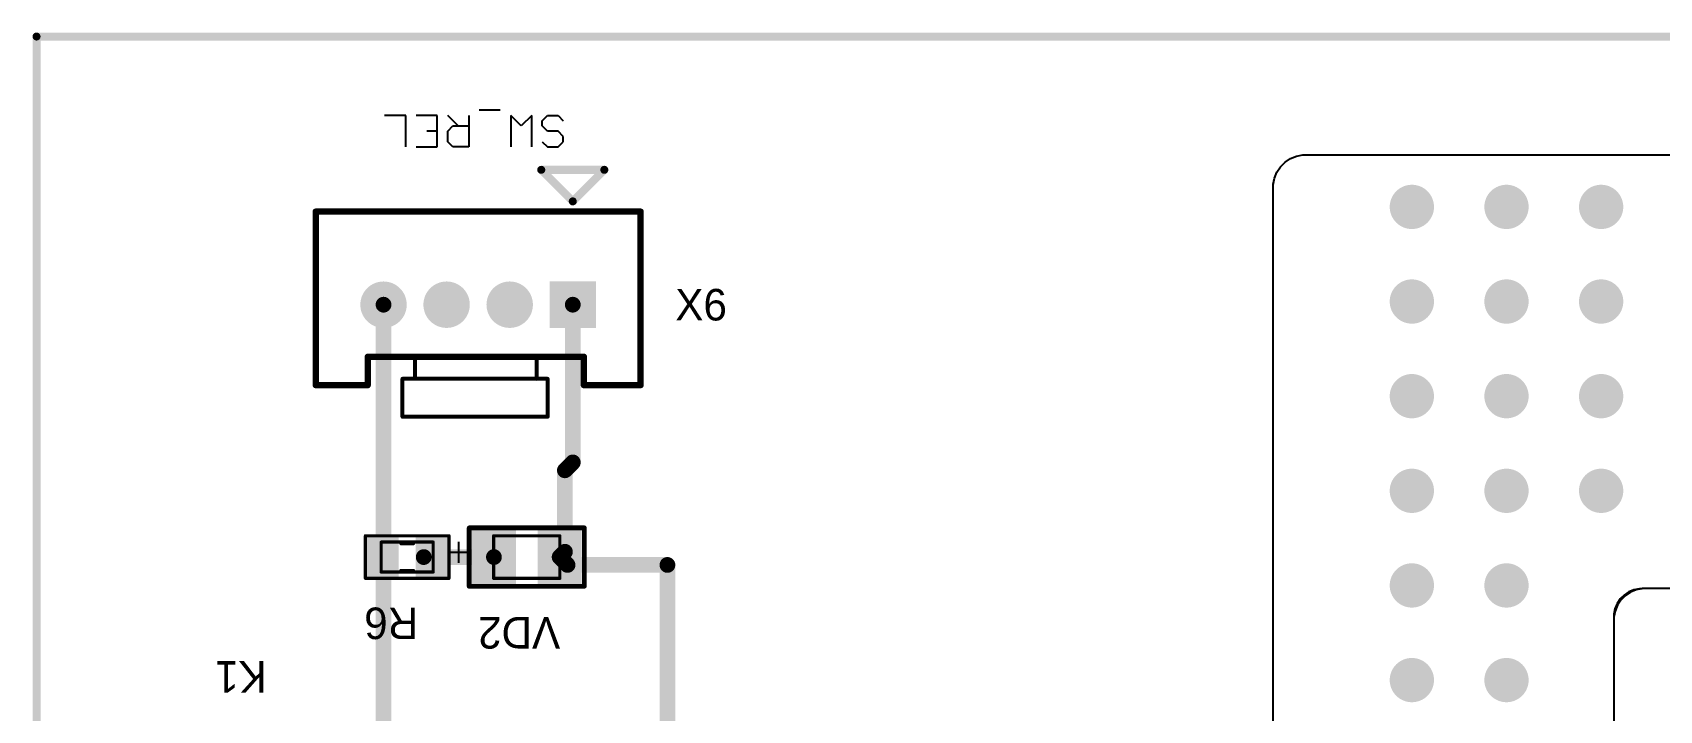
# Model space of a CAD drawing. Header units: millimetres. Extents: x 25 to 162, y 25 to 111.
# Drawn here: x 25.3 to 76.8, y 89 to 110.5 of the extents above; entities that cross this region are included whole.
import ezdxf

# ---------------------------------------------------------------- set-up
doc = ezdxf.new("R2010")
doc.units = ezdxf.units.MM
for name, color, linetype in [('BottomLayer', 5, 'Continuous'), ('BottomSolder', 6, 'Continuous'), ('Mechanical1', 6, 'Continuous'), ('Mechanical13', 56, 'Continuous'), ('Mechanical15', 56, 'Continuous'), ('MultiLayer', 9, 'Continuous'), ('PadHoleLayer', 156, 'Continuous'), ('TopLayer', 1, 'Continuous'), ('TopOverlay', 2, 'Continuous'), ('TopPaste', 8, 'Continuous'), ('TopSolder', 216, 'Continuous'), ('ViaHoleLayer', 16, 'Continuous')]:
    doc.layers.add(name, color=color, linetype=linetype)

# ---------------------------------------------------------------- blocks, each defined once
blk = doc.blocks.new('SMD_R_0603_188')
at = {"layer": 'Mechanical13', "const_width": 0.1}
for points in [[(-0.825, 0.475), (0.825, 0.475)], [(-0.825, -0.475), (-0.825, 0.475)], [(0.825, -0.475), (0.825, 0.475)], [(-0.825, -0.475), (0.825, -0.475)]]:
    blk.add_lwpolyline(points, dxfattribs=at)
at = {"layer": 'Mechanical13', "const_width": 0.05}
for points in [[(-0.85, 0.475, 1), (-0.8, 0.475, 1)], [(-0.85, 0.475, 1), (-0.8, 0.475, 1)], [(0.8, 0.475, 1), (0.85, 0.475, 1)], [(0.8, 0.475, 1), (0.85, 0.475, 1)], [(-0.85, -0.475, 1), (-0.8, -0.475, 1)], [(-0.85, -0.475, 1), (-0.8, -0.475, 1)], [(0.8, -0.475, 1), (0.85, -0.475, 1)], [(0.8, -0.475, 1), (0.85, -0.475, 1)]]:
    blk.add_lwpolyline(points, format="xyb", close=True, dxfattribs=at)
at = {"layer": 'Mechanical15', "const_width": 0.05}
for points in [[(-1.325, 0.675), (1.325, 0.675)], [(-1.325, -0.675), (-1.325, 0.675)], [(1.325, -0.675), (1.325, 0.675)], [(-1.325, -0.675), (1.325, -0.675)]]:
    blk.add_lwpolyline(points, dxfattribs=at)
at = {"layer": 'Mechanical15', "const_width": 0.025}
for points in [[(-1.338, 0.675, 1), (-1.313, 0.675, 1)], [(-1.338, 0.675, 1), (-1.313, 0.675, 1)], [(1.313, 0.675, 1), (1.338, 0.675, 1)], [(1.313, 0.675, 1), (1.338, 0.675, 1)], [(-1.338, -0.675, 1), (-1.313, -0.675, 1)], [(-1.338, -0.675, 1), (-1.313, -0.675, 1)], [(1.313, -0.675, 1), (1.338, -0.675, 1)], [(1.313, -0.675, 1), (1.338, -0.675, 1)]]:
    blk.add_lwpolyline(points, format="xyb", close=True, dxfattribs=at)
at = {"layer": 'TopLayer'}
for points in [[(-0.375, -0.525), (-0.375, 0.525), (-1.175, -0.525), (-1.175, 0.525)], [(1.175, -0.525), (1.175, 0.525), (0.375, -0.525), (0.375, 0.525)]]:
    blk.add_solid(points, dxfattribs=at)
at = {"layer": 'TopOverlay', "const_width": 0.1}
for points in [[(-1.325, -0.675), (-1.325, 0.675)], [(-1.325, 0.675), (1.325, 0.675)], [(1.325, -0.675), (1.325, 0.675)], [(-0.2, 0.425), (-0.1, 0.425)], [(-0.1, 0.425), (0.1, 0.425)], [(0.1, 0.425), (0.2, 0.425)], [(-0.2, -0.425), (0.2, -0.425)], [(-1.325, -0.675), (1.325, -0.675)]]:
    blk.add_lwpolyline(points, dxfattribs=at)
at = {"layer": 'TopOverlay', "const_width": 0.05}
for points in [[(-1.35, 0.675, 1), (-1.3, 0.675, 1)], [(-1.35, 0.675, 1), (-1.3, 0.675, 1)], [(1.3, 0.675, 1), (1.35, 0.675, 1)], [(1.3, 0.675, 1), (1.35, 0.675, 1)], [(-0.225, 0.425, 1), (-0.175, 0.425, 1)], [(-0.125, 0.425, 1), (-0.075, 0.425, 1)], [(-0.125, 0.425, 1), (-0.075, 0.425, 1)], [(0.075, 0.425, 1), (0.125, 0.425, 1)], [(0.075, 0.425, 1), (0.125, 0.425, 1)], [(0.175, 0.425, 1), (0.225, 0.425, 1)], [(-0.225, -0.425, 1), (-0.175, -0.425, 1)], [(0.175, -0.425, 1), (0.225, -0.425, 1)], [(-1.35, -0.675, 1), (-1.3, -0.675, 1)], [(-1.35, -0.675, 1), (-1.3, -0.675, 1)], [(1.3, -0.675, 1), (1.35, -0.675, 1)], [(1.3, -0.675, 1), (1.35, -0.675, 1)]]:
    blk.add_lwpolyline(points, format="xyb", close=True, dxfattribs=at)
at = {"layer": 'TopPaste'}
for points in [[(-0.375, -0.525), (-0.375, 0.525), (-1.175, -0.525), (-1.175, 0.525)], [(1.175, -0.525), (1.175, 0.525), (0.375, -0.525), (0.375, 0.525)]]:
    blk.add_solid(points, dxfattribs=at)
at = {"layer": 'TopSolder'}
for points in [[(-0.273, -0.627), (-0.273, 0.627), (-1.277, -0.627), (-1.277, 0.627)], [(1.277, -0.627), (1.277, 0.627), (0.273, -0.627), (0.273, 0.627)]]:
    blk.add_solid(points, dxfattribs=at)
blk = doc.blocks.new('SMD_LED_LL_G_____192')
at = {"layer": 'Mechanical13', "const_width": 0.1}
for points in [[(-1.05, 0.675), (-1.05, -0.675)], [(1.05, 0.675), (-1.05, 0.675)], [(1.05, 0.675), (1.05, -0.675)], [(1.05, -0.675), (-1.05, -0.675)]]:
    blk.add_lwpolyline(points, dxfattribs=at)
at = {"layer": 'Mechanical13', "const_width": 0.05}
for points in [[(-1.075, 0.675, 1), (-1.025, 0.675, 1)], [(-1.075, 0.675, 1), (-1.025, 0.675, 1)], [(1.025, 0.675, 1), (1.075, 0.675, 1)], [(1.025, 0.675, 1), (1.075, 0.675, 1)], [(-1.075, -0.675, 1), (-1.025, -0.675, 1)], [(-1.075, -0.675, 1), (-1.025, -0.675, 1)], [(1.025, -0.675, 1), (1.075, -0.675, 1)], [(1.025, -0.675, 1), (1.075, -0.675, 1)]]:
    blk.add_lwpolyline(points, format="xyb", close=True, dxfattribs=at)
at = {"layer": 'TopLayer'}
for points in [[(-0.445, -0.749), (-0.445, 0.749), (-1.638, -0.749), (-1.638, 0.749)], [(1.638, -0.749), (1.638, 0.749), (0.445, -0.749), (0.445, 0.749)]]:
    blk.add_solid(points, dxfattribs=at)
at = {"layer": 'TopOverlay'}
for p, q in [((2.167, -0.483), (2.167, 0.183)), ((2.5, -0.15), (1.834, -0.15))]:
    blk.add_line(p, q, dxfattribs=at)
at = {"layer": 'TopOverlay', "const_width": 0.152}
for points in [[(1.825, 0.925), (-1.825, 0.925)], [(-1.825, 0.925), (-1.825, -0.925)], [(1.825, 0.925), (1.825, -0.925)], [(1.825, -0.925), (-1.825, -0.925)]]:
    blk.add_lwpolyline(points, dxfattribs=at)
at = {"layer": 'TopOverlay', "const_width": 0.0762}
for points in [[(-1.863, 0.925, 1), (-1.787, 0.925, 1)], [(-1.863, 0.925, 1), (-1.787, 0.925, 1)], [(1.787, 0.925, 1), (1.863, 0.925, 1)], [(1.787, 0.925, 1), (1.863, 0.925, 1)], [(-1.863, -0.925, 1), (-1.787, -0.925, 1)], [(-1.863, -0.925, 1), (-1.787, -0.925, 1)], [(1.787, -0.925, 1), (1.863, -0.925, 1)], [(1.787, -0.925, 1), (1.863, -0.925, 1)]]:
    blk.add_lwpolyline(points, format="xyb", close=True, dxfattribs=at)
at = {"layer": 'TopPaste'}
for points in [[(-0.445, -0.749), (-0.445, 0.749), (-1.638, -0.749), (-1.638, 0.749)], [(1.638, -0.749), (1.638, 0.749), (0.445, -0.749), (0.445, 0.749)]]:
    blk.add_solid(points, dxfattribs=at)
at = {"layer": 'TopSolder'}
for points in [[(-0.343, -0.851), (-0.343, 0.851), (-1.74, -0.851), (-1.74, 0.851)], [(1.74, -0.851), (1.74, 0.851), (0.343, -0.851), (0.343, 0.851)]]:
    blk.add_solid(points, dxfattribs=at)
blk = doc.blocks.new('35362_0450_199')
at = {"layer": 'BottomLayer', "const_width": 0.61}
for points in [[(-6.305, 0, 1), (-5.695, 0, 1)], [(-4.304, 0, 1), (-3.695, 0, 1)], [(-2.305, 0, 1), (-1.695, 0, 1)]]:
    blk.add_lwpolyline(points, format="xyb", close=True, dxfattribs=at)
at = {"layer": 'BottomLayer'}
blk.add_solid([(-0.61, -0.61), (0.61, -0.61), (-0.61, 0.61), (0.61, 0.61)], dxfattribs=at)
at = {"layer": 'BottomSolder', "const_width": 0.736}
for points in [[(-6.368, 0, 1), (-5.632, 0, 1)], [(-4.368, 0, 1), (-3.632, 0, 1)], [(-2.368, 0, 1), (-1.632, 0, 1)]]:
    blk.add_lwpolyline(points, format="xyb", close=True, dxfattribs=at)
at = {"layer": 'BottomSolder'}
blk.add_solid([(-0.736, -0.736), (0.736, -0.736), (-0.736, 0.736), (0.736, 0.736)], dxfattribs=at)
at = {"layer": 'PadHoleLayer', "const_width": 0.4}
for points in [[(-6.2, 0, 1), (-5.8, 0, 1)], [(-4.2, 0, 1), (-3.8, 0, 1)], [(-2.2, 0, 1), (-1.8, 0, 1)], [(-0.2, 0, 1), (0.2, 0, 1)]]:
    blk.add_lwpolyline(points, format="xyb", close=True, dxfattribs=at)
at = {"layer": 'TopLayer', "const_width": 0.61}
for points in [[(-6.305, 0, 1), (-5.695, 0, 1)], [(-4.304, 0, 1), (-3.695, 0, 1)], [(-2.305, 0, 1), (-1.695, 0, 1)]]:
    blk.add_lwpolyline(points, format="xyb", close=True, dxfattribs=at)
at = {"layer": 'TopLayer'}
blk.add_solid([(-0.61, -0.61), (0.61, -0.61), (-0.61, 0.61), (0.61, 0.61)], dxfattribs=at)
at = {"layer": 'TopOverlay'}
for points, const_width in [([(-1, 4.275), (1, 4.275)], 0.254), ([(-1, 4.275), (0, 3.275)], 0.254), ([(0, 3.275), (1, 4.275)], 0.254), ([(-8.15, -2.55), (-8.15, 2.95)], 0.2), ([(-8.15, 2.95), (2.15, 2.95)], 0.2), ([(2.15, -2.55), (2.15, 2.95)], 0.2), ([(-6.5, -1.65), (0.35, -1.65)], 0.2), ([(-6.5, -2.55), (-6.5, -1.65)], 0.2), ([(-5, -2.35), (-5, -1.65)], 0.127), ([(-5, -1.65), (-1.15, -1.65)], 0.127), ([(-1.15, -2.35), (-1.15, -1.65)], 0.127), ([(0.35, -2.55), (0.35, -1.65)], 0.2), ([(-8.15, -2.55), (-6.5, -2.55)], 0.2), ([(-5.4, -2.35), (-0.8, -2.35)], 0.127), ([(-5.4, -3.55), (-5.4, -2.35)], 0.127), ([(-5, -2.35), (-1.15, -2.35)], 0.127), ([(-0.8, -3.55), (-0.8, -2.35)], 0.127), ([(0.35, -2.55), (2.15, -2.55)], 0.2), ([(-5.4, -3.55), (-0.8, -3.55)], 0.127)]:
    blk.add_lwpolyline(points, dxfattribs=dict(at, const_width=const_width))
for points, const_width in [([(-1.064, 4.275, 1), (-0.937, 4.275, 1)], 0.127), ([(-1.064, 4.275, 1), (-0.937, 4.275, 1)], 0.127), ([(0.936, 4.275, 1), (1.063, 4.275, 1)], 0.127), ([(0.936, 4.275, 1), (1.063, 4.275, 1)], 0.127), ([(-0.064, 3.275, 1), (0.063, 3.275, 1)], 0.127), ([(-0.064, 3.275, 1), (0.063, 3.275, 1)], 0.127), ([(-8.2, 2.95, 1), (-8.1, 2.95, 1)], 0.0999), ([(-8.2, 2.95, 1), (-8.1, 2.95, 1)], 0.0999), ([(2.1, 2.95, 1), (2.2, 2.95, 1)], 0.0999), ([(2.1, 2.95, 1), (2.2, 2.95, 1)], 0.0999), ([(-6.55, -1.65, 1), (-6.45, -1.65, 1)], 0.0999), ([(-6.55, -1.65, 1), (-6.45, -1.65, 1)], 0.0999), ([(-5.032, -1.65, 1), (-4.968, -1.65, 1)], 0.0635), ([(-5.032, -1.65, 1), (-4.968, -1.65, 1)], 0.0635), ([(-1.182, -1.65, 1), (-1.118, -1.65, 1)], 0.0635), ([(-1.182, -1.65, 1), (-1.118, -1.65, 1)], 0.0635), ([(0.3, -1.65, 1), (0.4, -1.65, 1)], 0.0999), ([(0.3, -1.65, 1), (0.4, -1.65, 1)], 0.0999), ([(-8.2, -2.55, 1), (-8.1, -2.55, 1)], 0.0999), ([(-8.2, -2.55, 1), (-8.1, -2.55, 1)], 0.0999), ([(-6.55, -2.55, 1), (-6.45, -2.55, 1)], 0.0999), ([(-6.55, -2.55, 1), (-6.45, -2.55, 1)], 0.0999), ([(-5.431, -2.35, 1), (-5.368, -2.35, 1)], 0.0635), ([(-5.431, -2.35, 1), (-5.368, -2.35, 1)], 0.0635), ([(-5.032, -2.35, 1), (-4.968, -2.35, 1)], 0.0635), ([(-5.032, -2.35, 1), (-4.968, -2.35, 1)], 0.0635), ([(-1.182, -2.35, 1), (-1.118, -2.35, 1)], 0.0635), ([(-1.182, -2.35, 1), (-1.118, -2.35, 1)], 0.0635), ([(-0.831, -2.35, 1), (-0.768, -2.35, 1)], 0.0635), ([(-0.831, -2.35, 1), (-0.768, -2.35, 1)], 0.0635), ([(0.3, -2.55, 1), (0.4, -2.55, 1)], 0.0999), ([(0.3, -2.55, 1), (0.4, -2.55, 1)], 0.0999), ([(2.1, -2.55, 1), (2.2, -2.55, 1)], 0.0999), ([(2.1, -2.55, 1), (2.2, -2.55, 1)], 0.0999), ([(-5.431, -3.55, 1), (-5.368, -3.55, 1)], 0.0635), ([(-5.431, -3.55, 1), (-5.368, -3.55, 1)], 0.0635), ([(-0.831, -3.55, 1), (-0.768, -3.55, 1)], 0.0635), ([(-0.831, -3.55, 1), (-0.768, -3.55, 1)], 0.0635)]:
    blk.add_lwpolyline(points, format="xyb", close=True, dxfattribs=dict(at, const_width=const_width))
at = {"layer": 'TopSolder', "const_width": 0.736}
for points in [[(-6.368, 0, 1), (-5.632, 0, 1)], [(-4.368, 0, 1), (-3.632, 0, 1)], [(-2.368, 0, 1), (-1.632, 0, 1)]]:
    blk.add_lwpolyline(points, format="xyb", close=True, dxfattribs=at)
at = {"layer": 'TopSolder'}
blk.add_solid([(-0.736, -0.736), (0.736, -0.736), (-0.736, 0.736), (0.736, 0.736)], dxfattribs=at)

msp = doc.modelspace()

# ---------------------------------------------------------------- linework, layer by layer
at = {"layer": 'BottomLayer'}
for p, q in [((64.719, 106.097), (64.834, 106.269)), ((64.834, 106.269), (64.981, 106.416)), ((64.981, 106.416), (65.153, 106.531)), ((65.153, 106.531), (65.344, 106.61)), ((65.344, 106.61), (65.547, 106.65)), ((65.547, 106.65), (65.65, 106.65)), ((65.65, 106.65), (67.65, 106.65)), ((67.65, 106.65), (111.655, 106.65)), ((64.6, 105.703), (64.64, 105.906)), ((64.64, 105.906), (64.719, 106.097)), ((64.6, 105.6), (64.6, 105.703)), ((64.6, 88.475), (64.6, 105.6)), ((76.039, 92.861), (75.876, 92.794)), ((76.212, 92.896), (76.039, 92.861)), ((76.3, 92.9), (76.212, 92.896)), ((104.9, 92.9), (76.3, 92.9)), ((76.3, 92.9), (76.3, 92.9)), ((75.506, 92.424), (75.439, 92.261)), ((75.604, 92.571), (75.506, 92.424)), ((75.729, 92.696), (75.604, 92.571)), ((75.876, 92.794), (75.729, 92.696)), ((75.404, 92.088), (75.4, 92)), ((75.4, 92), (75.4, 73.9)), ((75.439, 92.261), (75.404, 92.088))]:
    msp.add_line(p, q, dxfattribs=at)
at = {"layer": 'BottomLayer', "const_width": 0.6}
for points in [[(68.7, 105, 1), (69.3, 105, 1)], [(71.7, 105, 1), (72.3, 105, 1)], [(74.7, 105, 1), (75.3, 105, 1)], [(68.7, 102, 1), (69.3, 102, 1)], [(71.7, 102, 1), (72.3, 102, 1)], [(74.7, 102, 1), (75.3, 102, 1)], [(68.7, 99, 1), (69.3, 99, 1)], [(71.7, 99, 1), (72.3, 99, 1)], [(74.7, 99, 1), (75.3, 99, 1)], [(68.7, 96, 1), (69.3, 96, 1)], [(71.7, 96, 1), (72.3, 96, 1)], [(74.7, 96, 1), (75.3, 96, 1)], [(68.7, 93, 1), (69.3, 93, 1)], [(71.7, 93, 1), (72.3, 93, 1)], [(68.7, 90, 1), (69.3, 90, 1)], [(71.7, 90, 1), (72.3, 90, 1)]]:
    msp.add_lwpolyline(points, format="xyb", close=True, dxfattribs=at)
at = {"layer": 'BottomSolder', "const_width": 0.702}
for points in [[(68.649, 105, 1), (69.351, 105, 1)], [(71.649, 105, 1), (72.351, 105, 1)], [(74.649, 105, 1), (75.351, 105, 1)], [(68.649, 102, 1), (69.351, 102, 1)], [(71.649, 102, 1), (72.351, 102, 1)], [(74.649, 102, 1), (75.351, 102, 1)], [(68.649, 99, 1), (69.351, 99, 1)], [(71.649, 99, 1), (72.351, 99, 1)], [(74.649, 99, 1), (75.351, 99, 1)], [(68.649, 96, 1), (69.351, 96, 1)], [(71.649, 96, 1), (72.351, 96, 1)], [(74.649, 96, 1), (75.351, 96, 1)], [(68.649, 93, 1), (69.351, 93, 1)], [(71.649, 93, 1), (72.351, 93, 1)], [(68.649, 90, 1), (69.351, 90, 1)], [(71.649, 90, 1), (72.351, 90, 1)]]:
    msp.add_lwpolyline(points, format="xyb", close=True, dxfattribs=at)
at = {"layer": 'Mechanical1', "const_width": 0.254}
for points in [[(25.4, 110.4), (161.4, 110.4)], [(25.4, 30.4), (25.4, 110.4)]]:
    msp.add_lwpolyline(points, dxfattribs=at)
at = {"layer": 'Mechanical1', "const_width": 0.127}
msp.add_lwpolyline([(25.337, 110.4, 1), (25.463, 110.4, 1)], format="xyb", close=True, dxfattribs=at)
msp.add_lwpolyline([(25.337, 110.4, 1), (25.463, 110.4, 1)], format="xyb", close=True, dxfattribs=at)
at = {"layer": 'MultiLayer', "const_width": 0.6}
for points in [[(68.7, 105, 1), (69.3, 105, 1)], [(71.7, 105, 1), (72.3, 105, 1)], [(74.7, 105, 1), (75.3, 105, 1)], [(68.7, 102, 1), (69.3, 102, 1)], [(71.7, 102, 1), (72.3, 102, 1)], [(74.7, 102, 1), (75.3, 102, 1)], [(68.7, 99, 1), (69.3, 99, 1)], [(71.7, 99, 1), (72.3, 99, 1)], [(74.7, 99, 1), (75.3, 99, 1)], [(68.7, 96, 1), (69.3, 96, 1)], [(71.7, 96, 1), (72.3, 96, 1)], [(74.7, 96, 1), (75.3, 96, 1)], [(68.7, 93, 1), (69.3, 93, 1)], [(71.7, 93, 1), (72.3, 93, 1)], [(68.7, 90, 1), (69.3, 90, 1)], [(71.7, 90, 1), (72.3, 90, 1)]]:
    msp.add_lwpolyline(points, format="xyb", close=True, dxfattribs=at)
at = {"layer": 'TopLayer'}
for p, q in [((64.719, 106.097), (64.834, 106.269)), ((64.834, 106.269), (64.981, 106.416)), ((64.981, 106.416), (65.153, 106.53)), ((65.153, 106.53), (65.344, 106.61)), ((65.344, 106.61), (65.547, 106.65)), ((65.547, 106.65), (65.65, 106.65)), ((65.65, 106.65), (67.65, 106.65)), ((67.65, 106.65), (111.555, 106.65)), ((64.604, 105.725), (64.64, 105.906)), ((64.64, 105.906), (64.719, 106.097)), ((64.6, 105.6), (64.604, 105.725)), ((64.6, 94.532), (64.6, 105.6)), ((64.6, 105.6), (64.6, 105.6)), ((64.6, 105.6), (64.6, 105.6)), ((64.6, 88.551), (64.6, 94.532)), ((76.11, 92.857), (75.929, 92.782)), ((76.302, 92.895), (76.11, 92.857)), ((76.4, 92.9), (76.302, 92.895)), ((104.4, 92.9), (76.4, 92.9)), ((76.4, 92.9), (76.4, 92.9)), ((75.518, 92.371), (75.443, 92.19)), ((75.627, 92.534), (75.518, 92.371)), ((75.766, 92.673), (75.627, 92.534)), ((75.929, 92.782), (75.766, 92.673)), ((75.405, 91.998), (75.4, 91.9)), ((75.4, 91.9), (75.4, 73.9)), ((75.443, 92.19), (75.405, 91.998))]:
    msp.add_line(p, q, dxfattribs=at)
for points, const_width in [([(68.7, 105, 1), (69.3, 105, 1)], 0.6), ([(71.7, 105, 1), (72.3, 105, 1)], 0.6), ([(74.7, 105, 1), (75.3, 105, 1)], 0.6), ([(36.275, 101.9, 1), (36.525, 101.9, 1)], 0.25), ([(42.275, 101.9, 1), (42.525, 101.9, 1)], 0.25), ([(68.7, 102, 1), (69.3, 102, 1)], 0.6), ([(71.7, 102, 1), (72.3, 102, 1)], 0.6), ([(74.7, 102, 1), (75.3, 102, 1)], 0.6), ([(68.7, 99, 1), (69.3, 99, 1)], 0.6), ([(71.7, 99, 1), (72.3, 99, 1)], 0.6), ([(74.7, 99, 1), (75.3, 99, 1)], 0.6), ([(42.275, 96.9, 1), (42.525, 96.9, 1)], 0.25), ([(42.275, 96.9, 1), (42.525, 96.9, 1)], 0.25), ([(42.025, 96.65, 1), (42.275, 96.65, 1)], 0.25), ([(42.025, 96.65, 1), (42.275, 96.65, 1)], 0.25), ([(68.7, 96, 1), (69.3, 96, 1)], 0.6), ([(71.7, 96, 1), (72.3, 96, 1)], 0.6), ([(74.7, 96, 1), (75.3, 96, 1)], 0.6), ([(37.55, 93.9, 1), (37.8, 93.9, 1)], 0.25), ([(39.775, 93.9, 1), (40.025, 93.9, 1)], 0.25), ([(41.858, 93.9, 1), (42.108, 93.9, 1)], 0.25), ([(41.858, 93.9, 1), (42.108, 93.9, 1)], 0.25), ([(42.025, 94.067, 1), (42.275, 94.067, 1)], 0.25), ([(42.025, 94.067, 1), (42.275, 94.067, 1)], 0.25), ([(42.108, 93.65, 1), (42.358, 93.65, 1)], 0.25), ([(42.108, 93.65, 1), (42.358, 93.65, 1)], 0.25), ([(45.275, 93.65, 1), (45.525, 93.65, 1)], 0.25), ([(45.275, 93.65, 1), (45.525, 93.65, 1)], 0.25), ([(68.7, 93, 1), (69.3, 93, 1)], 0.6), ([(71.7, 93, 1), (72.3, 93, 1)], 0.6), ([(68.7, 90, 1), (69.3, 90, 1)], 0.6), ([(71.7, 90, 1), (72.3, 90, 1)], 0.6)]:
    msp.add_lwpolyline(points, format="xyb", close=True, dxfattribs=dict(at, const_width=const_width))
at = {"layer": 'TopLayer', "const_width": 0.5}
for points in [[(36.4, 84.23), (36.4, 101.9)], [(42.4, 96.9), (42.4, 101.9)], [(42.15, 96.65), (42.4, 96.9)], [(42.15, 94.067), (42.15, 96.65)], [(37.675, 93.9), (39.9, 93.9)], [(41.983, 93.9), (42.15, 94.067)], [(41.983, 93.9), (42.233, 93.65)], [(42.233, 93.65), (45.4, 93.65)], [(45.4, 58.7), (45.4, 93.65)]]:
    msp.add_lwpolyline(points, dxfattribs=at)
at = {"layer": 'TopOverlay'}
for p, q in [((37.102, 107.9), (36.435, 107.9)), ((37.102, 106.9), (37.102, 107.9)), ((38.101, 107.9), (37.435, 107.9)), ((38.101, 106.9), (38.101, 107.9)), ((38.768, 107.567), (38.435, 107.9)), ((39.101, 107.9), (39.101, 106.9)), ((40.101, 108.067), (39.434, 108.067)), ((40.767, 107.567), (40.434, 107.9)), ((40.434, 107.9), (40.434, 106.9)), ((41.1, 107.9), (40.767, 107.567)), ((41.1, 106.9), (41.1, 107.9)), ((41.434, 107.733), (41.6, 107.9)), ((41.6, 107.9), (41.933, 107.9)), ((41.933, 107.9), (42.1, 107.733)), ((38.101, 107.4), (37.768, 107.4)), ((38.435, 107.4), (38.601, 107.567)), ((38.435, 107.067), (38.435, 107.4)), ((38.601, 107.567), (39.101, 107.567)), ((41.434, 107.567), (41.434, 107.733)), ((41.6, 107.4), (41.434, 107.567)), ((41.933, 107.4), (41.6, 107.4)), ((42.1, 107.234), (41.933, 107.4)), ((37.435, 106.9), (38.101, 106.9)), ((38.601, 106.9), (38.435, 107.067)), ((39.101, 106.9), (38.601, 106.9)), ((41.434, 107.067), (41.6, 106.9)), ((41.6, 106.9), (41.933, 106.9)), ((41.933, 106.9), (42.1, 107.067)), ((42.1, 107.067), (42.1, 107.234))]:
    msp.add_line(p, q, dxfattribs=at)
at = {"layer": 'TopSolder', "const_width": 0.702}
for points in [[(68.649, 105, 1), (69.351, 105, 1)], [(71.649, 105, 1), (72.351, 105, 1)], [(74.649, 105, 1), (75.351, 105, 1)], [(68.649, 102, 1), (69.351, 102, 1)], [(71.649, 102, 1), (72.351, 102, 1)], [(74.649, 102, 1), (75.351, 102, 1)], [(68.649, 99, 1), (69.351, 99, 1)], [(71.649, 99, 1), (72.351, 99, 1)], [(74.649, 99, 1), (75.351, 99, 1)], [(68.649, 96, 1), (69.351, 96, 1)], [(71.649, 96, 1), (72.351, 96, 1)], [(74.649, 96, 1), (75.351, 96, 1)], [(68.649, 93, 1), (69.351, 93, 1)], [(71.649, 93, 1), (72.351, 93, 1)], [(68.649, 90, 1), (69.351, 90, 1)], [(71.649, 90, 1), (72.351, 90, 1)]]:
    msp.add_lwpolyline(points, format="xyb", close=True, dxfattribs=at)
at = {"layer": 'ViaHoleLayer', "const_width": 0.35}
for points in [[(68.825, 105, 1), (69.175, 105, 1)], [(71.825, 105, 1), (72.175, 105, 1)], [(74.825, 105, 1), (75.175, 105, 1)], [(68.825, 102, 1), (69.175, 102, 1)], [(71.825, 102, 1), (72.175, 102, 1)], [(74.825, 102, 1), (75.175, 102, 1)], [(68.825, 99, 1), (69.175, 99, 1)], [(71.825, 99, 1), (72.175, 99, 1)], [(74.825, 99, 1), (75.175, 99, 1)], [(68.825, 96, 1), (69.175, 96, 1)], [(71.825, 96, 1), (72.175, 96, 1)], [(74.825, 96, 1), (75.175, 96, 1)], [(68.825, 93, 1), (69.175, 93, 1)], [(71.825, 93, 1), (72.175, 93, 1)], [(68.825, 90, 1), (69.175, 90, 1)], [(71.825, 90, 1), (72.175, 90, 1)]]:
    msp.add_lwpolyline(points, format="xyb", close=True, dxfattribs=at)

# ---------------------------------------------------------------- block references
msp.add_blockref('35362_0450_199', (42.4, 101.9))
for name, p, rotation in [('SMD_LED_LL_G_____192', (40.941, 93.9), 180), ('SMD_R_0603_188', (37.15, 93.9), 360)]:
    msp.add_blockref(name, p, dxfattribs=dict(rotation=rotation))

# ---------------------------------------------------------------- texts
at = {"layer": 'TopOverlay'}
msp.add_text('X6', height=1, dxfattribs=at).set_placement((45.65, 101.4))
for s, p in [('R6', (37.5, 92.3)), ('VD2', (42, 92)), ('K1', (32.7, 90.6))]:
    msp.add_text(s, height=1, rotation=180, dxfattribs=at).set_placement(p)

doc.saveas('drawing.dxf')
